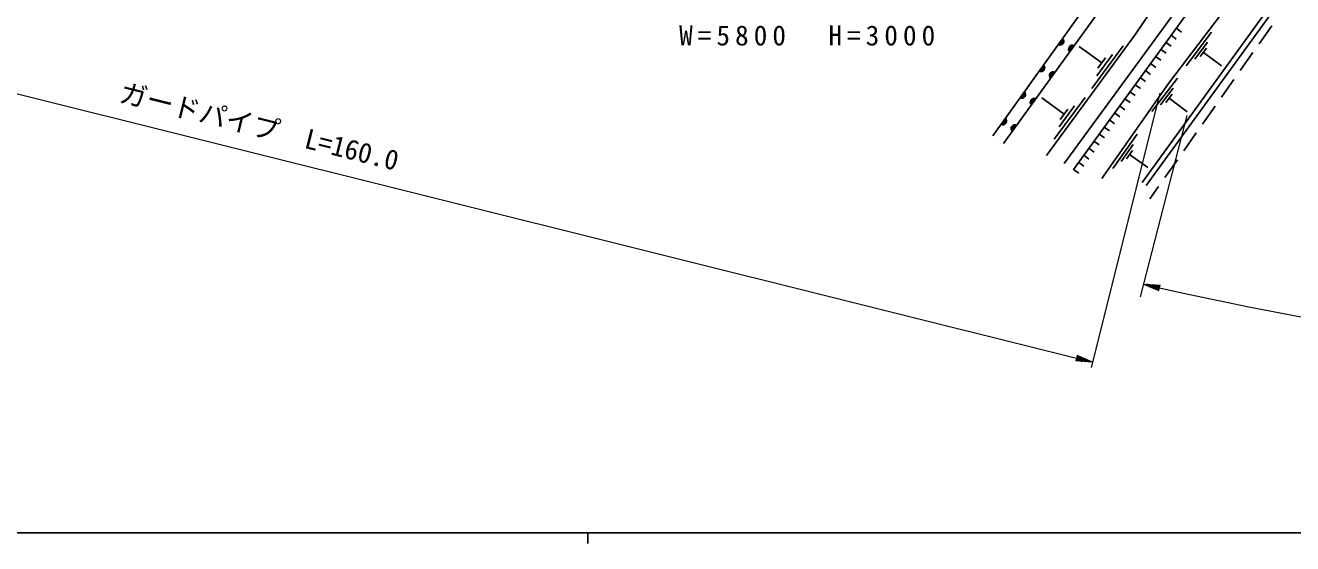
# Model space of a CAD drawing. Units: millimetres, scale not verified. Extents: x 40000 to 680000, y 20000 to 380000.
# Drawn here: x 116471 to 232592, y 204000 to 251517 of the extents above; entities that cross this region are included whole.
import ezdxf
from ezdxf.enums import TextEntityAlignment as Align

# ---------------------------------------------------------------- set-up
doc = ezdxf.new("R2010")
doc.units = ezdxf.units.MM
doc.header["$LTSCALE"] = 1000
for name, color, linetype, lineweight in [('M-BGD', 7, 'Continuous', 25), ('M-STR-HTXT', 7, 'Continuous', 13), ('M-TTL-BAND', 7, 'Continuous', 25)]:
    doc.layers.add(name, color=color, linetype=linetype, lineweight=lineweight)
doc.styles.add('ＭＳ ゴシック', font='')
doc.styles.get('ＭＳ ゴシック').set_extended_font_data('MS Gothic')

msp = doc.modelspace()

# ---------------------------------------------------------------- linework, layer by layer
at = {"layer": 'M-BGD'}
for p, q in [((205120, 241399), (217506, 258665)), ((218634, 258060), (206110, 240696)), ((211670, 238849), (226194, 258721)), ((218792, 237108), (230747, 253573)), ((219175, 236829), (231286, 253508)), ((221919, 251249), (222404, 250896)), ((222846, 247810), (225171, 250886)), ((229519, 249830), (230670, 251465)), ((220977, 249955), (221462, 249602)), ((221448, 250602), (221933, 250249)), ((223633, 248424), (224795, 249962)), ((215096, 248065), (213019, 249592)), ((217047, 249630), (214184, 245736)), ((216071, 248848), (214640, 246901)), ((215454, 248552), (214738, 247578)), ((220036, 248662), (220521, 248309)), ((220506, 249309), (220991, 248955)), ((224128, 248653), (224709, 249422)), ((224419, 249038), (226060, 247798)), ((227791, 247378), (228943, 249013)), ((219094, 247368), (219579, 247015)), ((219565, 248015), (220050, 247662)), ((218623, 246722), (219108, 246368)), ((219703, 243604), (222028, 246681)), ((226063, 244925), (227215, 246560)), ((217681, 245428), (218166, 245075)), ((218152, 246075), (218637, 245722)), ((220489, 244218), (221652, 245756)), ((220985, 244448), (221566, 245217)), ((211650, 243359), (209607, 244861)), ((213568, 244899), (210753, 241068)), ((212609, 244129), (211201, 242213)), ((216740, 244134), (217225, 243781)), ((217210, 244781), (217696, 244428)), ((221276, 244832), (222916, 243592)), ((224336, 242472), (225488, 244107)), ((212002, 243838), (211298, 242880)), ((215798, 242841), (216283, 242488)), ((216269, 243488), (216754, 243135)), ((214856, 241547), (215341, 241194)), ((215327, 242194), (215812, 241841)), ((216102, 238379), (218332, 241539)), ((222608, 240020), (223760, 241655)), ((214385, 240901), (214870, 240548)), ((216870, 239020), (217985, 240600)), ((213444, 239607), (213929, 239254)), ((213915, 240254), (214400, 239901)), ((217360, 239267), (217917, 240057)), ((217638, 239662), (219324, 238473)), ((212502, 238314), (212987, 237960)), ((212973, 238960), (213458, 238607)), ((220881, 237567), (222032, 239202)), ((219505, 235615), (220305, 236750))]:
    msp.add_line(p, q, dxfattribs=at)
for points in [[(225375, 260557), (221929, 256224), (218201, 250695), (210037, 239589)], [(212502, 238314), (224852, 255278), (226824, 258324)], [(215105, 237485), (221231, 246170), (229285, 256827)]]:
    msp.add_lwpolyline(points, dxfattribs=at)
for centre, radius, start, end in [((211269, 250064), 354, 243.14442, 45.5496), ((211269, 250064), 283, 245.36846, 43.32556), ((211269, 250064), 212, 249.11478, 39.57923), ((211269, 250064), 142, 256.82651, 31.8675), ((211269, 250064), 100, 267.14418, 21.54984), ((211269, 250064), 100, 267.14418, 21.54984), ((212416, 249346), 354, 62.99523, 225.40041), ((212416, 249346), 283, 65.21927, 223.17637), ((212416, 249346), 212, 68.9656, 219.43004), ((212416, 249346), 142, 76.67733, 211.71831), ((212416, 249346), 100, 86.99499, 201.40065), ((212416, 249346), 100, 86.99499, 201.40065), ((209521, 247626), 354, 243.14442, 45.5496), ((209521, 247626), 283, 245.36846, 43.32556), ((209521, 247626), 212, 249.11478, 39.57923), ((209521, 247626), 142, 256.82651, 31.8675), ((209521, 247626), 100, 267.14418, 21.54984), ((209521, 247626), 100, 267.14418, 21.54984), ((210661, 246913), 354, 62.99523, 225.40041), ((210661, 246913), 283, 65.21927, 223.17637), ((210661, 246913), 212, 68.9656, 219.43004), ((210661, 246913), 142, 76.67733, 211.71831), ((210661, 246913), 100, 86.99499, 201.40065), ((210661, 246913), 100, 86.99499, 201.40065), ((207772, 245188), 354, 243.14442, 45.5496), ((207772, 245188), 283, 245.36846, 43.32556), ((207772, 245188), 212, 249.11478, 39.57923), ((207772, 245188), 142, 256.82651, 31.8675), ((207772, 245188), 100, 267.14418, 21.54984), ((207772, 245188), 100, 267.14418, 21.54984), ((208906, 244480), 354, 62.99523, 225.40041), ((208906, 244480), 283, 65.21927, 223.17637), ((208906, 244480), 212, 68.9656, 219.43004), ((208906, 244480), 142, 76.67733, 211.71831), ((208906, 244480), 100, 86.99499, 201.40065), ((208906, 244480), 100, 86.99499, 201.40065), ((206023, 242751), 354, 243.14442, 45.5496), ((206023, 242751), 283, 245.36846, 43.32556), ((206023, 242751), 212, 249.11478, 39.57923), ((206023, 242751), 142, 256.82651, 31.8675), ((206023, 242751), 100, 267.14418, 21.54984), ((206023, 242751), 100, 267.14418, 21.54984), ((207151, 242047), 354, 62.99523, 225.40041), ((207151, 242047), 283, 65.21927, 223.17637), ((207151, 242047), 212, 68.9656, 219.43004), ((207151, 242047), 142, 76.67733, 211.71831), ((207151, 242047), 100, 86.99499, 201.40065), ((207151, 242047), 100, 86.99499, 201.40065)]:
    msp.add_arc(centre, radius, start, end, dxfattribs=at)
at = {"layer": 'M-STR-HTXT'}
for p, q in [((61285, 258849), (212799, 220997)), ((220414, 245290), (214133, 220149)), ((222900, 243252), (218626, 226634)), ((218926, 227801), (220330, 227218)), ((218926, 227801), (220444, 227705)), ((218926, 227801), (220387, 227461)), ((220376, 227413), (219207, 227685)), ((220398, 227510), (219230, 227782)), ((219533, 227763), (220410, 227559)), ((220421, 227607), (219837, 227743)), ((220140, 227724), (220432, 227656)), ((220330, 227218), (220444, 227705)), ((219488, 227568), (220364, 227364)), ((220353, 227315), (219769, 227451)), ((220049, 227334), (220342, 227266)), ((212859, 221240), (212738, 220755)), ((214254, 220634), (212738, 220755)), ((213041, 220731), (212750, 220803)), ((212762, 220852), (213344, 220706)), ((213648, 220682), (212774, 220900)), ((212787, 220949), (213951, 220658)), ((214254, 220634), (212799, 220997)), ((212811, 221046), (213975, 220755)), ((213696, 220876), (212823, 221094)), ((212835, 221143), (213417, 220997)), ((213138, 221119), (212847, 221191)), ((214254, 220634), (212859, 221240))]:
    msp.add_line(p, q, dxfattribs=at)
msp.add_arc((288171, 525355), 305505, 257.18104, 269.74862, dxfattribs=at)
at = {"layer": 'M-TTL-BAND'}
for p, q in [((40000, 205000), (579000, 205000)), ((168000, 205000), (168000, 204000))]:
    msp.add_line(p, q, dxfattribs=at)

# ---------------------------------------------------------------- texts
at = {"layer": 'M-STR-HTXT', "style": 'ＭＳ ゴシック'}
msp.add_text('ガードパイプ  L=160.0', height=1833, rotation=345.973, dxfattribs=at).set_placement((137548, 240828), align=Align.BOTTOM_CENTER)
at = {"layer": 'M-STR-HTXT', "insert": (188339, 249645), "char_height": 1833, "attachment_point": 8, "style": 'ＭＳ ゴシック'}
msp.add_mtext('\\T1.37;W=5800\u3000H=3000', dxfattribs=at)

doc.saveas('drawing.dxf')
